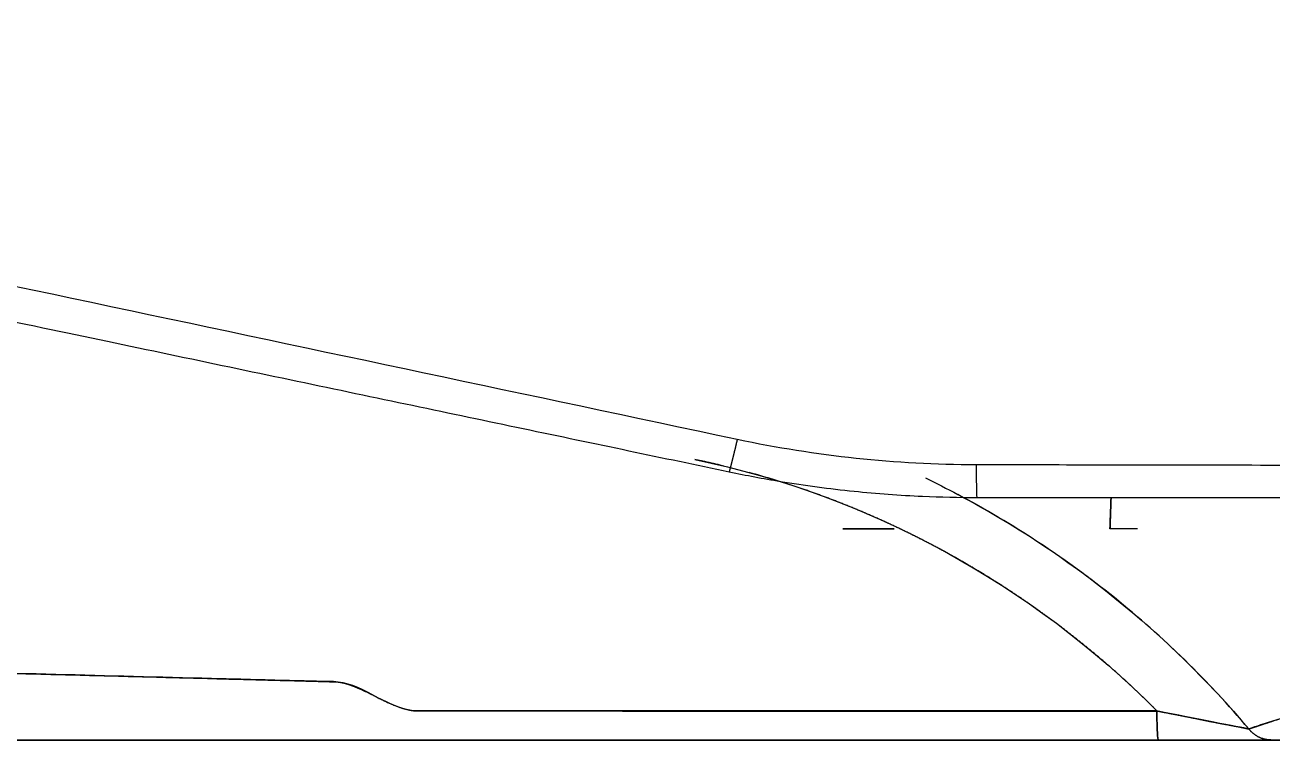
# Model space of a CAD drawing. Extents: x 86520 to 160660, y -2551 to 2752.
# Drawn here: x 86796 to 86816.68, y 1548.46 to 1560.31 of the extents above; entities that cross this region are included whole.
import ezdxf

# ---------------------------------------------------------------- set-up
doc = ezdxf.new("R2010")
doc.units = 0
doc.header["$LTSCALE"] = 10
doc.header["$MEASUREMENT"] = 0
doc.layers.add('1', color=7, linetype='CONTINUOUS')

msp = doc.modelspace()

# ---------------------------------------------------------------- linework, layer by layer
at = {"layer": '1', "color": 7, "linetype": 'CONTINUOUS'}
for p, q in [((86814.7742, 1548.9352), (86805.913, 1548.9352)), ((86814.8189, 1548.9352), (86814.8184, 1548.9352))]:
    msp.add_line(p, q, dxfattribs=at)
for points, degree, knots in [([(86743.9851, 1566.8449), (86743.9856, 1566.8448), (86744.0155, 1566.8385), (86744.11, 1566.8187), (86744.15, 1566.8104), (86744.2472, 1566.7902), (86744.3051, 1566.7782), (86744.4369, 1566.7508), (86744.5109, 1566.7355), (86744.6654, 1566.7026), (86744.7285, 1566.6894), (86744.9472, 1566.6425), (86745.1138, 1566.6047), (86745.6306, 1566.4922), (86746.0161, 1566.4112), (86747.0031, 1566.2069), (86747.5935, 1566.0855), (86748.9769, 1565.8024), (86749.7364, 1565.6476), (86751.385, 1565.3121), (86752.2655, 1565.134), (86754.0494, 1564.7716), (86754.9562, 1564.5876), (86756.7288, 1564.2264), (86757.5962, 1564.0445), (86759.3267, 1563.68), (86760.1915, 1563.4978), (86762.7917, 1562.9513), (86764.5216, 1562.5867), (86769.7171, 1561.4931), (86773.1806, 1560.7638), (86780.1075, 1559.3043), (86783.5709, 1558.5742), (86793.9612, 1556.3817), (86800.8875, 1554.9181), (86807.8142, 1553.4473)], 3, [0, 0, 0, 0, 0.0625, 0.0625, 0.09375, 0.09375, 0.125, 0.125, 0.15625, 0.15625, 0.1875, 0.1875, 0.21875, 0.21875, 0.25, 0.25, 0.28125, 0.28125, 0.3125, 0.3125, 0.34375, 0.34375, 0.375, 0.375, 0.40625, 0.40625, 0.4375, 0.4375, 0.5, 0.5, 0.625, 0.625, 0.75, 0.75, 1, 1, 1, 1]), ([(86807.6822, 1552.902), (86793.4271, 1555.8912), (86766.4831, 1561.5413), (86756.7872, 1563.5744), (86756.1824, 1563.7013), (86749.9376, 1565.0108), (86747.4013, 1565.5426), (86746.3533, 1565.7624), (86746.0267, 1565.8309), (86745.8283, 1565.8725), (86745.5975, 1565.9209), (86745.2409, 1565.9957), (86745.2393, 1565.996)], 2, [0, 0, 0, 0.5, 0.5, 0.625, 0.625, 0.75, 0.75, 0.8125, 0.8125, 0.875, 0.875, 1, 1, 1]), ([(86807.8142, 1553.4473), (86807.8131, 1553.4426), (86807.8109, 1553.4333), (86807.8076, 1553.4194), (86807.8044, 1553.4059), (86807.8013, 1553.3926), (86807.7982, 1553.3795), (86807.7951, 1553.3667), (86807.7921, 1553.3542), (86807.7892, 1553.3419), (86807.7863, 1553.3298), (86807.7835, 1553.318), (86807.7807, 1553.3064), (86807.778, 1553.295), (86807.7753, 1553.2839), (86807.7727, 1553.273), (86807.7701, 1553.2623), (86807.7676, 1553.2519), (86807.7651, 1553.2416), (86807.7626, 1553.2316), (86807.7602, 1553.2218), (86807.7579, 1553.2122), (86807.7556, 1553.2029), (86807.7534, 1553.1937), (86807.7511, 1553.1847), (86807.749, 1553.176), (86807.7469, 1553.1674), (86807.7448, 1553.159), (86807.7428, 1553.1509), (86807.7408, 1553.1429), (86807.7388, 1553.1351), (86807.7369, 1553.1275), (86807.7351, 1553.12), (86807.7332, 1553.1128), (86807.7315, 1553.1057), (86807.7297, 1553.0988), (86807.728, 1553.0921), (86807.7264, 1553.0856), (86807.7247, 1553.0792), (86807.7231, 1553.073), (86807.7216, 1553.0669), (86807.7201, 1553.061), (86807.7186, 1553.0553), (86807.7172, 1553.0497), (86807.7158, 1553.0442), (86807.7144, 1553.039), (86807.7131, 1553.0338), (86807.7118, 1553.0288), (86807.7105, 1553.024), (86807.7093, 1553.0192), (86807.7081, 1553.0147), (86807.7069, 1553.0102), (86807.7058, 1553.0059), (86807.7046, 1553.0017), (86807.7036, 1552.9977), (86807.7025, 1552.9937), (86807.7015, 1552.9899), (86807.7005, 1552.9862), (86807.6996, 1552.9827), (86807.6986, 1552.9792), (86807.6977, 1552.9758), (86807.6968, 1552.9726), (86807.696, 1552.9695), (86807.6952, 1552.9665), (86807.6944, 1552.9635), (86807.6936, 1552.9607), (86807.6929, 1552.958), (86807.6921, 1552.9554), (86807.6914, 1552.9528), (86807.6908, 1552.9504), (86807.6901, 1552.948), (86807.6895, 1552.9458), (86807.6889, 1552.9436), (86807.6883, 1552.9415), (86807.6877, 1552.9395), (86807.6872, 1552.9376), (86807.6867, 1552.9357), (86807.6862, 1552.9339), (86807.6857, 1552.9322), (86807.6852, 1552.9306), (86807.6848, 1552.929), (86807.6844, 1552.9275), (86807.684, 1552.9261), (86807.6836, 1552.9247), (86807.6832, 1552.9234), (86807.6829, 1552.9221), (86807.6825, 1552.9209), (86807.6822, 1552.9198), (86807.6819, 1552.9187), (86807.6816, 1552.9177), (86807.6813, 1552.9167), (86807.6811, 1552.9158), (86807.6809, 1552.9149), (86807.6806, 1552.9141), (86807.6804, 1552.9133), (86807.6802, 1552.9125), (86807.68, 1552.9118), (86807.6798, 1552.9111), (86807.6797, 1552.9105), (86807.6795, 1552.9099), (86807.6794, 1552.9093), (86807.6793, 1552.9088), (86807.6792, 1552.9083), (86807.6791, 1552.9079), (86807.679, 1552.9074), (86807.6789, 1552.907), (86807.6788, 1552.9066), (86807.6788, 1552.9063), (86807.6787, 1552.9059), (86807.6787, 1552.9056), (86807.6786, 1552.9054), (86807.6786, 1552.9051), (86807.6786, 1552.9048), (86807.6786, 1552.9046), (86807.6786, 1552.9044), (86807.6786, 1552.9042), (86807.6786, 1552.904), (86807.6786, 1552.9039), (86807.6787, 1552.9037), (86807.6787, 1552.9036), (86807.6788, 1552.9035), (86807.6788, 1552.9033), (86807.6789, 1552.9032), (86807.6789, 1552.9031), (86807.679, 1552.903), (86807.6791, 1552.903), (86807.6792, 1552.9029), (86807.6793, 1552.9028), (86807.6794, 1552.9028), (86807.6795, 1552.9027), (86807.6796, 1552.9026), (86807.6797, 1552.9026), (86807.6798, 1552.9025), (86807.68, 1552.9025), (86807.6801, 1552.9025), (86807.6802, 1552.9024), (86807.6804, 1552.9024), (86807.6805, 1552.9023), (86807.6807, 1552.9023), (86807.6808, 1552.9023), (86807.681, 1552.9022), (86807.6811, 1552.9022), (86807.6813, 1552.9022), (86807.6815, 1552.9021), (86807.6816, 1552.9021), (86807.6818, 1552.9021), (86807.682, 1552.902), (86807.6822, 1552.902), (86807.6822, 1552.902)], 3, [0, 0, 0, 0, 0.0136382, 0.027181, 0.0406285, 0.0539811, 0.0672389, 0.0804023, 0.0934713, 0.1064462, 0.119327, 0.132114, 0.1448072, 0.1574067, 0.1699126, 0.182325, 0.194644, 0.2068696, 0.2190018, 0.2310407, 0.2429864, 0.2548387, 0.2665978, 0.2782637, 0.2898363, 0.3013157, 0.3127018, 0.3239947, 0.3351943, 0.3463006, 0.3573136, 0.3682333, 0.3790597, 0.3897927, 0.4004323, 0.4109785, 0.4214313, 0.4317906, 0.4420564, 0.4522288, 0.4623076, 0.4722929, 0.4821846, 0.4919827, 0.5016873, 0.5112982, 0.5208155, 0.5302391, 0.539569, 0.5488053, 0.5579479, 0.5669968, 0.5759519, 0.5848133, 0.593581, 0.602255, 0.6108352, 0.6193216, 0.6277143, 0.6360133, 0.6442184, 0.6523299, 0.6603475, 0.6682714, 0.6761016, 0.683838, 0.6914807, 0.6990296, 0.7064848, 0.7138462, 0.7211139, 0.728288, 0.7353683, 0.7423549, 0.7492478, 0.756047, 0.7627526, 0.7693644, 0.7758827, 0.7823073, 0.7886382, 0.7948755, 0.8010192, 0.8070693, 0.8130257, 0.8188886, 0.8246579, 0.8303336, 0.8359157, 0.8414043, 0.8467993, 0.8521008, 0.8573087, 0.8624231, 0.867444, 0.8723714, 0.8772052, 0.8819455, 0.8865923, 0.8911456, 0.8956054, 0.8999718, 0.9042446, 0.9084239, 0.9125098, 0.9165022, 0.9204011, 0.9242065, 0.9279185, 0.9315369, 0.9350619, 0.9384935, 0.9418316, 0.9450762, 0.9482273, 0.951285, 0.9542493, 0.95712, 0.9598973, 0.9625812, 0.9651717, 0.9676686, 0.9700722, 0.9723823, 0.974599, 0.9767223, 0.9787522, 0.9806887, 0.9825319, 0.9842816, 0.9859381, 0.9875013, 0.9889712, 0.9903479, 0.9916314, 0.9928218, 0.9939192, 0.9949237, 0.9958354, 0.9966546, 0.9973814, 0.9980164, 0.99856, 0.9990132, 0.9993777, 0.9996566, 0.9998574, 1, 1, 1, 1]), ([(86807.5905, 1553.0033), (86807.5765, 1553.0067), (86807.5385, 1553.0158), (86807.4763, 1553.0305), (86807.4039, 1553.0472), (86807.3313, 1553.0635), (86807.2584, 1553.0795), (86807.1854, 1553.0952), (86807.1365, 1553.1053), (86807.1121, 1553.1104)], 3, [0, 0, 0, 0, 0.0881015, 0.2393062, 0.3908187, 0.5426415, 0.6947775, 0.8472294, 1, 1, 1, 1]), ([(86811.7758, 1553.0279), (86813.1091, 1553.0256), (86814.4424, 1553.0234), (86816.5398, 1553.0198), (86817.3039, 1553.0185), (86818.0679, 1553.0171)], 3, [0, 0, 0, 0, 0.6357044, 0.6357044, 1, 1, 1, 1]), ([(86811.7758, 1553.0278), (86811.7767, 1552.9425), (86811.7777, 1552.8639), (86811.7796, 1552.7261), (86811.7805, 1552.6669), (86811.7823, 1552.5716), (86811.7832, 1552.5355), (86811.7851, 1552.4878), (86811.786, 1552.4762), (86811.7869, 1552.4762)], 3, [0, 0, 0, 0, 0.25, 0.25, 0.5, 0.5, 0.75, 0.75, 1, 1, 1, 1]), ([(86811.7869, 1552.4762), (86811.4872, 1552.4762), (86811.1874, 1552.483), (86810.5086, 1552.5135), (86810.1296, 1552.5414), (86809.3423, 1552.6219), (86808.9338, 1552.6765), (86808.2447, 1552.7903), (86807.9628, 1552.8431), (86807.6822, 1552.902)], 3, [0, 0, 0, 0, 0.2175047, 0.2175047, 0.4931004, 0.4931004, 0.7919269, 0.7919269, 1, 1, 1, 1]), ([(86814.7745, 1548.9439), (86814.7602, 1548.9583), (86814.7317, 1548.987), (86814.6887, 1549.0299), (86814.6455, 1549.0726), (86814.6021, 1549.1153), (86814.5584, 1549.1578), (86814.5145, 1549.2002), (86814.4703, 1549.2424), (86814.426, 1549.2845), (86814.3813, 1549.3265), (86814.3365, 1549.3684), (86814.2914, 1549.4101), (86814.2461, 1549.4517), (86814.2005, 1549.4931), (86814.1547, 1549.5344), (86814.1087, 1549.5756), (86814.0625, 1549.6166), (86814.016, 1549.6575), (86813.9692, 1549.6983), (86813.9223, 1549.7389), (86813.8751, 1549.7794), (86813.8277, 1549.8197), (86813.78, 1549.86), (86813.7321, 1549.9), (86813.684, 1549.9399), (86813.6356, 1549.9797), (86813.5871, 1550.0193), (86813.5382, 1550.0588), (86813.4892, 1550.0982), (86813.4399, 1550.1373), (86813.3903, 1550.1764), (86813.3406, 1550.2153), (86813.2906, 1550.254), (86813.2404, 1550.2926), (86813.1899, 1550.331), (86813.1392, 1550.3693), (86813.0883, 1550.4074), (86813.0371, 1550.4454), (86812.9857, 1550.4832), (86812.9341, 1550.5209), (86812.8822, 1550.5584), (86812.8301, 1550.5957), (86812.7778, 1550.6329), (86812.7252, 1550.6699), (86812.6724, 1550.7068), (86812.6194, 1550.7435), (86812.5661, 1550.78), (86812.5126, 1550.8163), (86812.4589, 1550.8525), (86812.4049, 1550.8885), (86812.3507, 1550.9243), (86812.2963, 1550.96), (86812.2416, 1550.9955), (86812.1867, 1551.0308), (86812.1316, 1551.066), (86812.0762, 1551.1009), (86812.0206, 1551.1357), (86811.9648, 1551.1703), (86811.9087, 1551.2047), (86811.8524, 1551.2389), (86811.7958, 1551.273), (86811.7391, 1551.3068), (86811.6821, 1551.3405), (86811.6248, 1551.3739), (86811.5674, 1551.4072), (86811.5096, 1551.4403), (86811.4517, 1551.4732), (86811.3935, 1551.5059), (86811.3351, 1551.5384), (86811.2765, 1551.5707), (86811.2176, 1551.6028), (86811.1585, 1551.6346), (86811.0992, 1551.6663), (86811.0396, 1551.6978), (86810.9798, 1551.729), (86810.9198, 1551.7601), (86810.8595, 1551.7909), (86810.799, 1551.8215), (86810.7382, 1551.8519), (86810.6773, 1551.8821), (86810.6161, 1551.9121), (86810.5546, 1551.9418), (86810.4929, 1551.9713), (86810.431, 1552.0006), (86810.3689, 1552.0296), (86810.3065, 1552.0585), (86810.2439, 1552.0871), (86810.1811, 1552.1154), (86810.118, 1552.1435), (86810.0547, 1552.1714), (86809.9912, 1552.199), (86809.9274, 1552.2264), (86809.8634, 1552.2536), (86809.7991, 1552.2805), (86809.7347, 1552.3071), (86809.67, 1552.3335), (86809.605, 1552.3596), (86809.5398, 1552.3855), (86809.4744, 1552.4111), (86809.4088, 1552.4365), (86809.3429, 1552.4616), (86809.2768, 1552.4864), (86809.2105, 1552.511), (86809.1439, 1552.5353), (86809.0771, 1552.5593), (86809.0101, 1552.583), (86808.9428, 1552.6065), (86808.8753, 1552.6297), (86808.8076, 1552.6526), (86808.7396, 1552.6752), (86808.6714, 1552.6975), (86808.603, 1552.7196), (86808.5343, 1552.7413), (86808.4654, 1552.7627), (86808.3963, 1552.7839), (86808.3269, 1552.8047), (86808.2573, 1552.8253), (86808.1875, 1552.8455), (86808.1174, 1552.8655), (86808.0578, 1552.8821), (86808.0216, 1552.892), (86808.0089, 1552.8955)], 3, [0, 0, 0, 0, 0.0076522, 0.0153137, 0.0229847, 0.0306652, 0.0383554, 0.0460553, 0.0537651, 0.0614848, 0.0692145, 0.0769543, 0.0847043, 0.0924645, 0.1002351, 0.1080161, 0.1158076, 0.1236096, 0.1314224, 0.1392458, 0.1470801, 0.1549252, 0.1627813, 0.1706483, 0.1785265, 0.1864158, 0.1943163, 0.2022281, 0.2101513, 0.2180858, 0.2260318, 0.2339894, 0.2419585, 0.2499393, 0.2579318, 0.265936, 0.2739521, 0.28198, 0.2900199, 0.2980717, 0.3061356, 0.3142116, 0.3222997, 0.3304, 0.3385126, 0.3466374, 0.3547747, 0.3629243, 0.3710864, 0.3792609, 0.387448, 0.3956478, 0.4038601, 0.4120852, 0.420323, 0.4285736, 0.4368371, 0.4451134, 0.4534027, 0.4617049, 0.4700202, 0.4783486, 0.4866902, 0.4950449, 0.5034128, 0.511794, 0.5201885, 0.5285965, 0.5370178, 0.5454527, 0.5539011, 0.562363, 0.5708386, 0.5793279, 0.587831, 0.5963478, 0.6048785, 0.6134231, 0.6219817, 0.6305543, 0.639141, 0.6477418, 0.6563569, 0.6649862, 0.6736298, 0.6822879, 0.6909604, 0.6996474, 0.708349, 0.7170653, 0.7257963, 0.7345422, 0.7433029, 0.7520785, 0.7608692, 0.769675, 0.778496, 0.7873322, 0.7961838, 0.8050508, 0.8139334, 0.8228315, 0.8317454, 0.840675, 0.8496206, 0.8585821, 0.8675597, 0.8765535, 0.8855635, 0.89459, 0.9036329, 0.9126925, 0.9217688, 0.9308619, 0.939972, 0.9490991, 0.9582435, 0.9674051, 0.9765842, 0.9857809, 0.9949953, 1, 1, 1, 1]), ([(86816.2988, 1548.6446), (86815.6271, 1549.4424), (86814.8788, 1550.1713), (86813.2593, 1551.4723), (86812.3881, 1552.0444), (86811.4702, 1552.5285)], 3, [0, 0, 0, 0, 0.5, 0.5, 1, 1, 1, 1]), ([(86818.0655, 1552.4762), (86816.8517, 1552.4762), (86815.6379, 1552.4762), (86813.5451, 1552.4762), (86812.666, 1552.4762), (86811.7869, 1552.4762)], 3, [0, 0, 0, 0, 0.579959, 0.579959, 1, 1, 1, 1]), ([(86773.4026, 1550.1514), (86773.4038, 1550.1514), (86774.9816, 1550.1096), (86778.2337, 1550.0241), (86783.2565, 1549.893), (86788.5724, 1549.7546), (86792.666, 1549.6479), (86795.4257, 1549.5757), (86796.7398, 1549.5414), (86798.012, 1549.5082), (86798.9553, 1549.4835), (86799.5827, 1549.4671), (86799.9073, 1549.4587), (86800.2293, 1549.4503), (86800.4789, 1549.4437), (86800.6538, 1549.4392), (86800.7516, 1549.4365), (86800.8397, 1549.4342), (86800.918, 1549.432), (86800.9865, 1549.43), (86801.0453, 1549.4283), (86801.0943, 1549.4268), (86801.1336, 1549.4255), (86801.1631, 1549.4244), (86801.1828, 1549.4236), (86801.1948, 1549.423), (86801.2023, 1549.4221), (86801.2087, 1549.4213), (86801.2151, 1549.4204), (86801.2216, 1549.4194), (86801.2282, 1549.4184), (86801.2349, 1549.4172), (86801.2417, 1549.4159), (86801.2486, 1549.4146), (86801.2557, 1549.4132), (86801.2628, 1549.4116), (86801.27, 1549.41), (86801.2773, 1549.4083), (86801.2847, 1549.4065), (86801.2922, 1549.4046), (86801.2998, 1549.4026), (86801.3075, 1549.4005), (86801.3153, 1549.3984), (86801.3231, 1549.3961), (86801.3311, 1549.3937), (86801.3392, 1549.3913), (86801.3474, 1549.3888), (86801.3557, 1549.3861), (86801.3641, 1549.3834), (86801.3726, 1549.3806), (86801.3811, 1549.3777), (86801.3898, 1549.3747), (86801.3986, 1549.3716), (86801.4075, 1549.3685), (86801.4165, 1549.3652), (86801.4255, 1549.3618), (86801.4347, 1549.3584), (86801.444, 1549.3549), (86801.4533, 1549.3512), (86801.4628, 1549.3475), (86801.4724, 1549.3437), (86801.482, 1549.3398), (86801.4918, 1549.3358), (86801.5016, 1549.3318), (86801.5116, 1549.3276), (86801.5217, 1549.3233), (86801.5318, 1549.319), (86801.5421, 1549.3146), (86801.5524, 1549.31), (86801.5629, 1549.3054), (86801.5734, 1549.3007), (86801.5841, 1549.2959), (86801.5948, 1549.2911), (86801.6056, 1549.2861), (86801.6166, 1549.281), (86801.6276, 1549.2759), (86801.6388, 1549.2707), (86801.65, 1549.2654), (86801.6613, 1549.2599), (86801.6727, 1549.2545), (86801.6843, 1549.2489), (86801.6959, 1549.2432), (86801.7076, 1549.2374), (86801.7195, 1549.2316), (86801.7314, 1549.2257), (86801.7434, 1549.2196), (86801.7555, 1549.2135), (86801.7677, 1549.2074), (86801.7801, 1549.2011), (86801.7925, 1549.1947), (86801.805, 1549.1883), (86801.8176, 1549.1817), (86801.8303, 1549.1751), (86801.8495, 1549.165), (86801.875, 1549.1517), (86801.9066, 1549.1357), (86801.9377, 1549.1203), (86801.9681, 1549.1055), (86801.998, 1549.0914), (86802.0273, 1549.078), (86802.056, 1549.0652), (86802.0841, 1549.0531), (86802.1116, 1549.0416), (86802.1385, 1549.0307), (86802.1649, 1549.0205), (86802.1906, 1549.011), (86802.2158, 1549.0021), (86802.2404, 1548.9938), (86802.2644, 1548.9862), (86802.2878, 1548.9792), (86802.3106, 1548.9728), (86802.3329, 1548.9671), (86802.3546, 1548.962), (86802.3756, 1548.9575), (86802.3961, 1548.9537), (86802.416, 1548.9505), (86802.4353, 1548.9479), (86802.4541, 1548.9459), (86802.4722, 1548.9446), (86802.4875, 1548.9439), (86802.5052, 1548.9439), (86802.5307, 1548.9438), (86802.5716, 1548.9439), (86802.628, 1548.9438), (86802.6999, 1548.9438), (86802.7871, 1548.9439), (86802.8899, 1548.9439), (86803.0081, 1548.9439), (86803.2019, 1548.9439), (86803.4649, 1548.9439), (86803.7904, 1548.9439), (86804.1115, 1548.9439), (86805.3105, 1548.9439), (86807.3061, 1548.944), (86810.0167, 1548.9441), (86812.4785, 1548.944), (86814.0368, 1548.9439), (86814.7745, 1548.9439)], 3, [0, 0, 0, 0, 0.0000892, 0.1141649, 0.235309, 0.3635217, 0.4988035, 0.5315072, 0.5632014, 0.5938862, 0.6235614, 0.6314538, 0.6392828, 0.6470485, 0.6547508, 0.6573453, 0.6597044, 0.6618282, 0.6637167, 0.6653699, 0.6667877, 0.6679702, 0.6689174, 0.6696293, 0.6701059, 0.6703473, 0.6704982, 0.6706517, 0.6708079, 0.6709667, 0.6711282, 0.6712924, 0.6714593, 0.671629, 0.6718014, 0.6719766, 0.6721546, 0.6723354, 0.672519, 0.6727054, 0.6728947, 0.6730868, 0.6732818, 0.6734796, 0.6736804, 0.673884, 0.6740906, 0.6743001, 0.6745125, 0.6747278, 0.6749461, 0.6751673, 0.6753915, 0.6756186, 0.6758487, 0.6760818, 0.6763178, 0.6765569, 0.6767989, 0.6770439, 0.6772919, 0.6775429, 0.677797, 0.678054, 0.678314, 0.6785771, 0.6788432, 0.6791123, 0.6793844, 0.6796596, 0.6799378, 0.680219, 0.6805033, 0.6807906, 0.681081, 0.6813744, 0.6816708, 0.6819703, 0.6822728, 0.6825784, 0.682887, 0.6831987, 0.6835134, 0.6838312, 0.684152, 0.6844759, 0.6848028, 0.6851328, 0.6854659, 0.685802, 0.6861411, 0.6864833, 0.6868286, 0.6871769, 0.6880514, 0.688906, 0.6897408, 0.690556, 0.6913516, 0.6921277, 0.6928845, 0.6936221, 0.6943405, 0.69504, 0.6957207, 0.6963827, 0.6970262, 0.6976513, 0.6982582, 0.6988471, 0.6994182, 0.6999718, 0.700508, 0.7010272, 0.7015295, 0.7020154, 0.7024851, 0.702939, 0.7033775, 0.7038011, 0.7040432, 0.7046579, 0.705645, 0.7070047, 0.7087368, 0.7108415, 0.7133187, 0.7161683, 0.7193905, 0.727343, 0.7351903, 0.7429324, 0.7505694, 0.821925, 0.8872819, 0.9466403, 1, 1, 1, 1]), ([(86814.7745, 1548.9439), (86811.3262, 1548.9439), (86807.8779, 1548.9439), (86803.9986, 1548.9439), (86803.5676, 1548.9439), (86802.921, 1548.9439), (86802.7055, 1548.9411), (86802.2745, 1548.9468), (86802.0588, 1549.0551), (86801.6274, 1549.2817), (86801.4116, 1549.4), (86801.0883, 1549.4342), (86800.9806, 1549.4306), (86800.765, 1549.4363), (86800.6573, 1549.4391), (86800.1184, 1549.4532), (86799.6874, 1549.4644), (86797.5321, 1549.5207), (86795.8079, 1549.5658), (86790.6353, 1549.7009), (86787.1869, 1549.791), (86780.29, 1549.9711), (86776.8267, 1550.0608), (86773.4051, 1550.1513)], 3, [0, 0, 0, 0, 0.25, 0.25, 0.28125, 0.28125, 0.296875, 0.296875, 0.3125, 0.3125, 0.328125, 0.328125, 0.3359375, 0.3359375, 0.34375, 0.34375, 0.375, 0.375, 0.5, 0.5, 0.75, 0.75, 1, 1, 1, 1]), ([(86814.7745, 1548.9439), (86814.7836, 1548.9421), (86814.8018, 1548.9384), (86814.829, 1548.9331), (86814.8558, 1548.9278), (86814.8823, 1548.9225), (86814.9085, 1548.9174), (86814.9344, 1548.9124), (86814.9599, 1548.9074), (86814.9851, 1548.9025), (86815.01, 1548.8977), (86815.0345, 1548.893), (86815.0587, 1548.8883), (86815.0825, 1548.8837), (86815.1059, 1548.8792), (86815.129, 1548.8747), (86815.1517, 1548.8703), (86815.1741, 1548.866), (86815.1961, 1548.8617), (86815.2177, 1548.8575), (86815.2389, 1548.8533), (86815.2597, 1548.8492), (86815.2802, 1548.8452), (86815.3002, 1548.8412), (86815.3199, 1548.8373), (86815.3392, 1548.8335), (86815.3581, 1548.8297), (86815.3766, 1548.826), (86815.3948, 1548.8224), (86815.4125, 1548.8188), (86815.4298, 1548.8153), (86815.4468, 1548.8118), (86815.4633, 1548.8084), (86815.4795, 1548.8051), (86815.4952, 1548.8019), (86815.5106, 1548.7987), (86815.5256, 1548.7956), (86815.5401, 1548.7926), (86815.5543, 1548.7897), (86815.5681, 1548.7869), (86815.5815, 1548.7841), (86815.5945, 1548.7814), (86815.6071, 1548.7789), (86815.6193, 1548.7764), (86815.6312, 1548.774), (86815.6426, 1548.7717), (86815.6537, 1548.7695), (86815.6721, 1548.7658), (86815.6979, 1548.7608), (86815.7306, 1548.7545), (86815.7625, 1548.7484), (86815.7937, 1548.7425), (86815.824, 1548.7368), (86815.8536, 1548.7312), (86815.8823, 1548.7258), (86815.9101, 1548.7206), (86815.9371, 1548.7156), (86815.9632, 1548.7107), (86815.9884, 1548.7059), (86816.0127, 1548.7013), (86816.0361, 1548.6969), (86816.0586, 1548.6926), (86816.0802, 1548.6885), (86816.1009, 1548.6845), (86816.1206, 1548.6807), (86816.1394, 1548.677), (86816.1573, 1548.6735), (86816.1742, 1548.6701), (86816.1902, 1548.6669), (86816.2053, 1548.6638), (86816.2194, 1548.6609), (86816.2326, 1548.6582), (86816.2448, 1548.6557), (86816.2561, 1548.6533), (86816.2665, 1548.6512), (86816.276, 1548.6492), (86816.2845, 1548.6474), (86816.2922, 1548.6459), (86816.2967, 1548.645), (86816.2988, 1548.6446)], 3, [0, 0, 0, 0, 0.0150065, 0.0298494, 0.0445271, 0.059038, 0.0733804, 0.0875528, 0.1015536, 0.1153811, 0.1290339, 0.1425104, 0.155809, 0.1689283, 0.1818668, 0.1946231, 0.2071957, 0.2195832, 0.2317843, 0.2437976, 0.2556219, 0.2672558, 0.2786981, 0.2899476, 0.3010032, 0.3118637, 0.322528, 0.3329951, 0.3432638, 0.3533333, 0.3632026, 0.3728708, 0.382337, 0.3916003, 0.4006599, 0.4095152, 0.4181653, 0.4266095, 0.4348473, 0.442878, 0.450701, 0.4583158, 0.4657219, 0.4729188, 0.4799061, 0.4866834, 0.4932505, 0.4996069, 0.519664, 0.5394575, 0.5589867, 0.5782508, 0.5972494, 0.6159818, 0.6344476, 0.6526465, 0.6705783, 0.6882429, 0.7056405, 0.7227714, 0.7396359, 0.7562349, 0.7725692, 0.7886402, 0.8044492, 0.8199982, 0.8352892, 0.8503247, 0.8651076, 0.8796413, 0.8939293, 0.907976, 0.9217858, 0.9353641, 0.9487164, 0.9618491, 0.9747688, 0.9874831, 1, 1, 1, 1]), ([(86816.2988, 1548.6445), (86816.2997, 1548.6449), (86816.3016, 1548.6455), (86816.3049, 1548.6467), (86816.3083, 1548.6479), (86816.3121, 1548.6491), (86816.3162, 1548.6505), (86816.3206, 1548.652), (86816.3253, 1548.6535), (86816.3303, 1548.6552), (86816.3356, 1548.6569), (86816.3412, 1548.6588), (86816.3472, 1548.6607), (86816.3534, 1548.6628), (86816.36, 1548.6649), (86816.367, 1548.6672), (86816.3742, 1548.6696), (86816.3818, 1548.6721), (86816.3897, 1548.6747), (86816.398, 1548.6774), (86816.4066, 1548.6803), (86816.4155, 1548.6833), (86816.4248, 1548.6863), (86816.4345, 1548.6895), (86816.4444, 1548.6929), (86816.4547, 1548.6963), (86816.4654, 1548.6998), (86816.4764, 1548.7035), (86816.4878, 1548.7073), (86816.4995, 1548.7112), (86816.5115, 1548.7152), (86816.5239, 1548.7193), (86816.5366, 1548.7235), (86816.5497, 1548.7279), (86816.5631, 1548.7323), (86816.5769, 1548.7368), (86816.5909, 1548.7415), (86816.6053, 1548.7462), (86816.6201, 1548.751), (86816.6351, 1548.7559), (86816.6504, 1548.7608), (86816.6699, 1548.7671), (86816.6937, 1548.7748), (86816.7219, 1548.784), (86816.7508, 1548.7935), (86816.7801, 1548.8032), (86816.81, 1548.8132), (86816.8403, 1548.8233), (86816.871, 1548.8335), (86816.9021, 1548.8439), (86816.9335, 1548.8542), (86816.9651, 1548.8646), (86816.997, 1548.875), (86817.0292, 1548.8853), (86817.0614, 1548.8955), (86817.0938, 1548.9056), (86817.1262, 1548.9155), (86817.1587, 1548.9253), (86817.1912, 1548.9348), (86817.2236, 1548.9441), (86817.2559, 1548.953), (86817.2882, 1548.9617), (86817.3096, 1548.9673), (86817.3204, 1548.97)], 3, [0, 0, 0, 0, 0.0106905, 0.021479, 0.032366, 0.0433515, 0.0544357, 0.0656186, 0.0769002, 0.0882805, 0.0997592, 0.1113363, 0.1230113, 0.134784, 0.1466539, 0.1586205, 0.1706833, 0.1828416, 0.1950948, 0.2074421, 0.2198826, 0.2324154, 0.2450396, 0.2577541, 0.2705579, 0.2834498, 0.2964284, 0.3094926, 0.322641, 0.3358722, 0.3491846, 0.3625768, 0.3760472, 0.389594, 0.4032158, 0.4169106, 0.4306767, 0.4445123, 0.4584155, 0.4723844, 0.4864171, 0.5005115, 0.5249161, 0.5493282, 0.5737354, 0.5981257, 0.6224872, 0.6468081, 0.6710771, 0.6952832, 0.7194156, 0.7434642, 0.767419, 0.7912706, 0.8150102, 0.8386294, 0.8621202, 0.8854754, 0.9086882, 0.9317525, 0.9546624, 0.9774131, 1, 1, 1, 1]), ([(86773.4906, 1548.4613), (86776.9076, 1548.4613), (86780.3664, 1548.4613), (86787.2541, 1548.4613), (86790.698, 1548.4613), (86795.8638, 1548.4613), (86797.5857, 1548.4613), (86799.7381, 1548.4613), (86800.1686, 1548.4613), (86800.7067, 1548.4613), (86800.8144, 1548.4613), (86801.0296, 1548.4613), (86801.1375, 1548.4613), (86801.4591, 1548.4613), (86801.6689, 1548.4613), (86802.0888, 1548.4613), (86802.299, 1548.4613), (86802.7298, 1548.4613), (86802.9454, 1548.4613), (86803.592, 1548.4613), (86804.023, 1548.4613), (86807.9023, 1548.4613), (86811.3506, 1548.4613), (86814.7989, 1548.4613)], 3, [0, 0, 0, 0, 0.25, 0.25, 0.5, 0.5, 0.625, 0.625, 0.65625, 0.65625, 0.6640625, 0.6640625, 0.671875, 0.671875, 0.6875, 0.6875, 0.703125, 0.703125, 0.71875, 0.71875, 0.75, 0.75, 1, 1, 1, 1]), ([(86814.7989, 1548.4613), (86810.6224, 1548.4613), (86804.4541, 1548.4613), (86803.8213, 1548.4613), (86803.161, 1548.4613), (86802.5188, 1548.4613), (86802.5144, 1548.4613), (86802.2895, 1548.4613), (86801.8788, 1548.4613), (86801.46, 1548.4613), (86801.2447, 1548.4613), (86801.2236, 1548.4613), (86800.5991, 1548.4613), (86799.9534, 1548.4613), (86799.3077, 1548.4613), (86799.3024, 1548.4613), (86794.1419, 1548.4613), (86774.4602, 1548.4613), (86773.4906, 1548.4613)], 2, [0, 0, 0, 0.25, 0.25, 0.28125, 0.28125, 0.296875, 0.296875, 0.3125, 0.3125, 0.328125, 0.328125, 0.34375, 0.34375, 0.375, 0.375, 0.5, 0.5, 1, 1, 1]), ([(86816.6754, 1548.4613), (86816.5419, 1548.4613), (86815.9459, 1548.4613), (86815.4515, 1548.4613), (86814.7989, 1548.4613)], 2, [0, 0, 0, 0.5, 0.5, 1, 1, 1]), ([(86817.3204, 1548.4613), (86817.0157, 1548.4613), (86816.816, 1548.4613), (86816.7062, 1548.4613), (86816.6754, 1548.4613)], 2, [0, 0, 0, 0.6666667, 0.6666667, 1, 1, 1])]:
    msp.add_open_spline(points, degree=degree, knots=knots, dxfattribs=at)
for points, degree in [([(86807.8142, 1553.4473), (86809.1208, 1553.171), (86810.4407, 1553.0312), (86811.7758, 1553.0277)], 3), ([(86807.1121, 1553.1104), (86810.0107, 1552.5129), (86812.6929, 1551.0421), (86814.7745, 1548.9439)], 3), ([(86810.9349, 1552.8082), (86811.1135, 1552.7201), (86811.2924, 1552.6281), (86811.4725, 1552.533)], 3), ([(86811.4725, 1552.533), (86813.3157, 1551.56), (86814.9665, 1550.2214), (86816.2988, 1548.6445)], 3), ([(86813.996, 1551.9613), (86814.014, 1552.4764)], 1), ([(86814.014, 1552.4764), (86813.996, 1551.9613)], 1), ([(86813.9962, 1551.9613), (86814.0141, 1552.4764)], 1), ([(86814.0141, 1552.4764), (86813.9962, 1551.9613)], 1), ([(86810.4165, 1551.9613), (86809.5653, 1551.9613)], 1), ([(86809.5653, 1551.9613), (86810.4165, 1551.9613)], 1), ([(86813.9962, 1551.9613), (86813.996, 1551.9613)], 1), ([(86814.4533, 1551.9613), (86813.9962, 1551.9613)], 1), ([(86816.2988, 1548.6446), (86816.144, 1548.6746), (86815.4127, 1548.8159), (86814.7745, 1548.9439)], 3), ([(86817.3204, 1548.97), (86816.899, 1548.842), (86816.3998, 1548.6809), (86816.2988, 1548.6446)], 3), ([(86814.7989, 1548.4613), (86815.5623, 1548.4613), (86816.4813, 1548.4613), (86816.6754, 1548.4613)], 3), ([(86816.202, 1548.4613), (86816.063, 1548.4613), (86815.9894, 1548.4613), (86815.9894, 1548.4613)], 3), ([(86816.6754, 1548.4613), (86816.7413, 1548.4613), (86817.0587, 1548.4613), (86817.3204, 1548.4613)], 3)]:
    msp.add_open_spline(points, degree=degree, dxfattribs=at)
for points, weights in [([(86814.7989, 1548.4613), (86814.7753, 1548.4613), (86814.7745, 1548.9439)], [1, 0.719306487516, 1]), ([(86814.7745, 1548.9439), (86814.7753, 1548.4613), (86814.7989, 1548.4613)], [1, 0.719306487493, 1]), ([(86816.6754, 1548.4613), (86816.4449, 1548.4613), (86816.2988, 1548.6446)], [1, 0.903728931419, 1]), ([(86816.2988, 1548.6446), (86816.4449, 1548.4613), (86816.6754, 1548.4613)], [1, 0.903728931419, 1])]:
    msp.add_rational_spline(points, weights, degree=2, dxfattribs=at)

doc.saveas('drawing.dxf')
